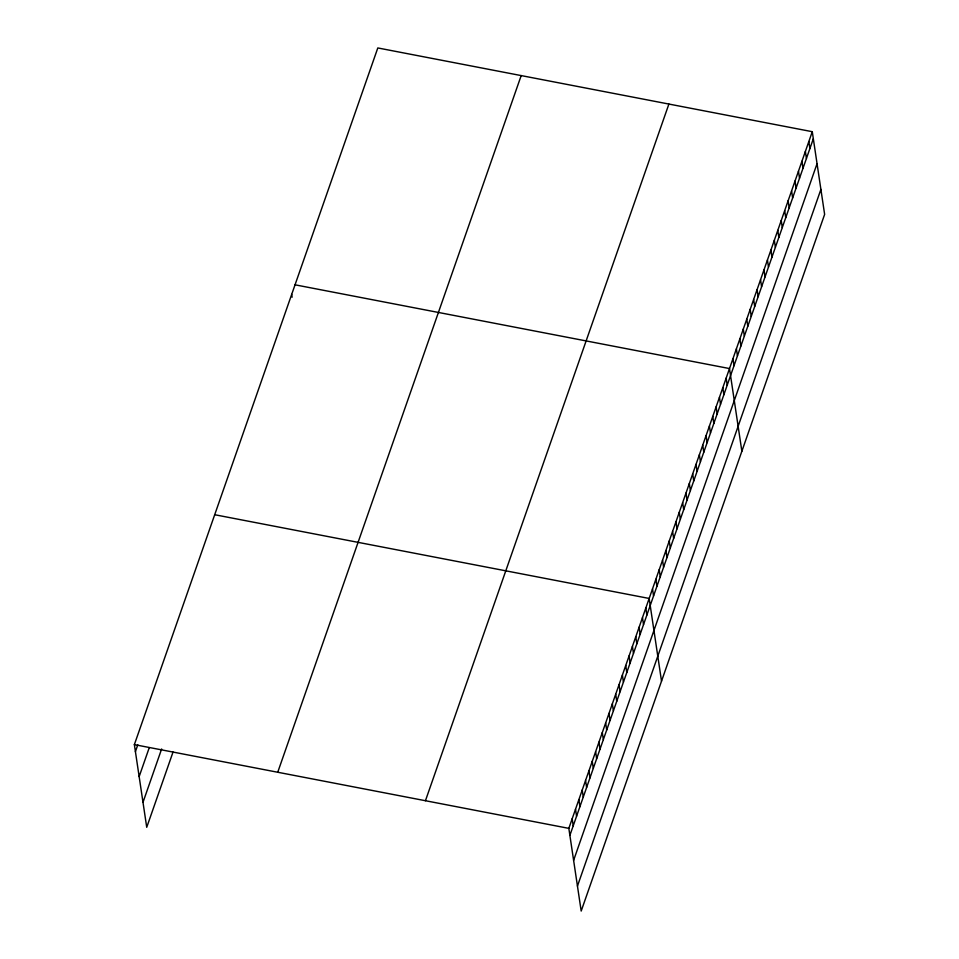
<?xml version="1.0" encoding="UTF-8"?>
<svg xmlns="http://www.w3.org/2000/svg" width="959" height="959" viewBox="0 0 959 959"><rect width="100%" height="100%" fill="white"/><g stroke="black" fill="none" stroke-linecap="round" stroke-linejoin="round"><path stroke-width="1.44" d="M173.028 752.048L146.727 827.305L134.368 744.616L377.81 47.95L812.273 131.695L824.632 214.384L581.19 911.05L568.831 828.36L812.273 131.695M135.411 751.652L137.808 744.807M139.151 776.61L149.184 747.876M142.987 802.335L161.639 748.967M277.738 772.247L521.193 75.581M425.448 800.717L668.903 104.051M569.874 835.385L813.328 138.731M573.614 860.355L817.056 163.689M577.45 886.08L820.904 189.414M295.048 284.811L729.499 368.556L741.858 451.245M214.708 514.719L649.159 598.452L661.518 681.154M134.368 744.616L568.831 828.36M808.833 141.56L809.875 148.597M805.38 151.426L806.435 158.463M801.928 161.304L802.983 168.328M798.475 171.17L799.53 178.206M795.035 181.035L796.078 188.072M791.583 190.913L792.637 197.938M788.13 200.779L789.185 207.815M784.69 210.644L785.733 217.681M781.237 220.522L782.292 227.547M777.785 230.388L778.84 237.424M774.333 240.253L775.387 247.29M770.892 250.131L771.935 257.156M767.44 259.997L768.495 267.034M763.987 269.863L765.042 276.899M760.547 279.728L761.59 286.765M757.095 289.606L758.149 296.631M753.642 299.472L754.697 306.508M750.202 309.337L751.245 316.374M746.749 319.215L747.804 326.24M743.297 329.081L744.352 336.118M739.845 338.947L740.899 345.983M736.404 348.824L737.447 355.849M732.952 358.69L734.007 365.727M726.155 378.134L727.21 385.17M722.81 387.712L723.865 394.748M719.466 397.302L720.509 404.326M716.109 406.88L717.164 413.904M712.765 416.458L713.82 423.482M709.42 426.036L710.475 433.06M706.076 435.614L707.119 442.65M702.719 445.192L703.774 452.228M699.375 454.77L700.43 461.806M696.03 464.348L697.085 471.384M692.686 473.926L693.729 480.962M689.329 483.504L690.384 490.54M685.985 493.082L687.04 500.118M682.64 502.672L683.695 509.697M679.296 512.25L680.339 519.275M675.939 521.828L676.994 528.853M672.595 531.406L673.65 538.443M669.25 540.984L670.305 548.021M665.906 550.562L666.949 557.599M662.549 560.14L663.604 567.177M659.205 569.718L660.26 576.755M655.86 579.296L656.915 586.333M652.516 588.874L653.559 595.911M645.815 608.042L646.869 615.067M642.47 617.62L643.525 624.645M639.126 627.198L640.168 634.223M635.769 636.776L636.824 643.813M632.425 646.354L633.479 653.391M629.08 655.932L630.135 662.969M625.736 665.51L626.778 672.547M622.391 675.088L623.434 682.125M619.034 684.666L620.089 691.703M615.69 694.244L616.745 701.281M612.345 703.834L613.388 710.859M609.001 713.412L610.044 720.437M605.644 722.99L606.699 730.015M602.3 732.568L603.355 739.605M598.955 742.146L599.998 749.183M595.611 751.724L596.654 758.761M592.254 761.302L593.309 768.339M588.91 770.88L589.965 777.917M585.565 780.458L586.62 787.495M582.221 790.036L583.264 797.073M578.864 799.614L579.919 806.651M575.52 809.204L576.575 816.229M572.175 818.782L573.23 825.807M291.692 294.401L292.111 297.206"/></g></svg>
